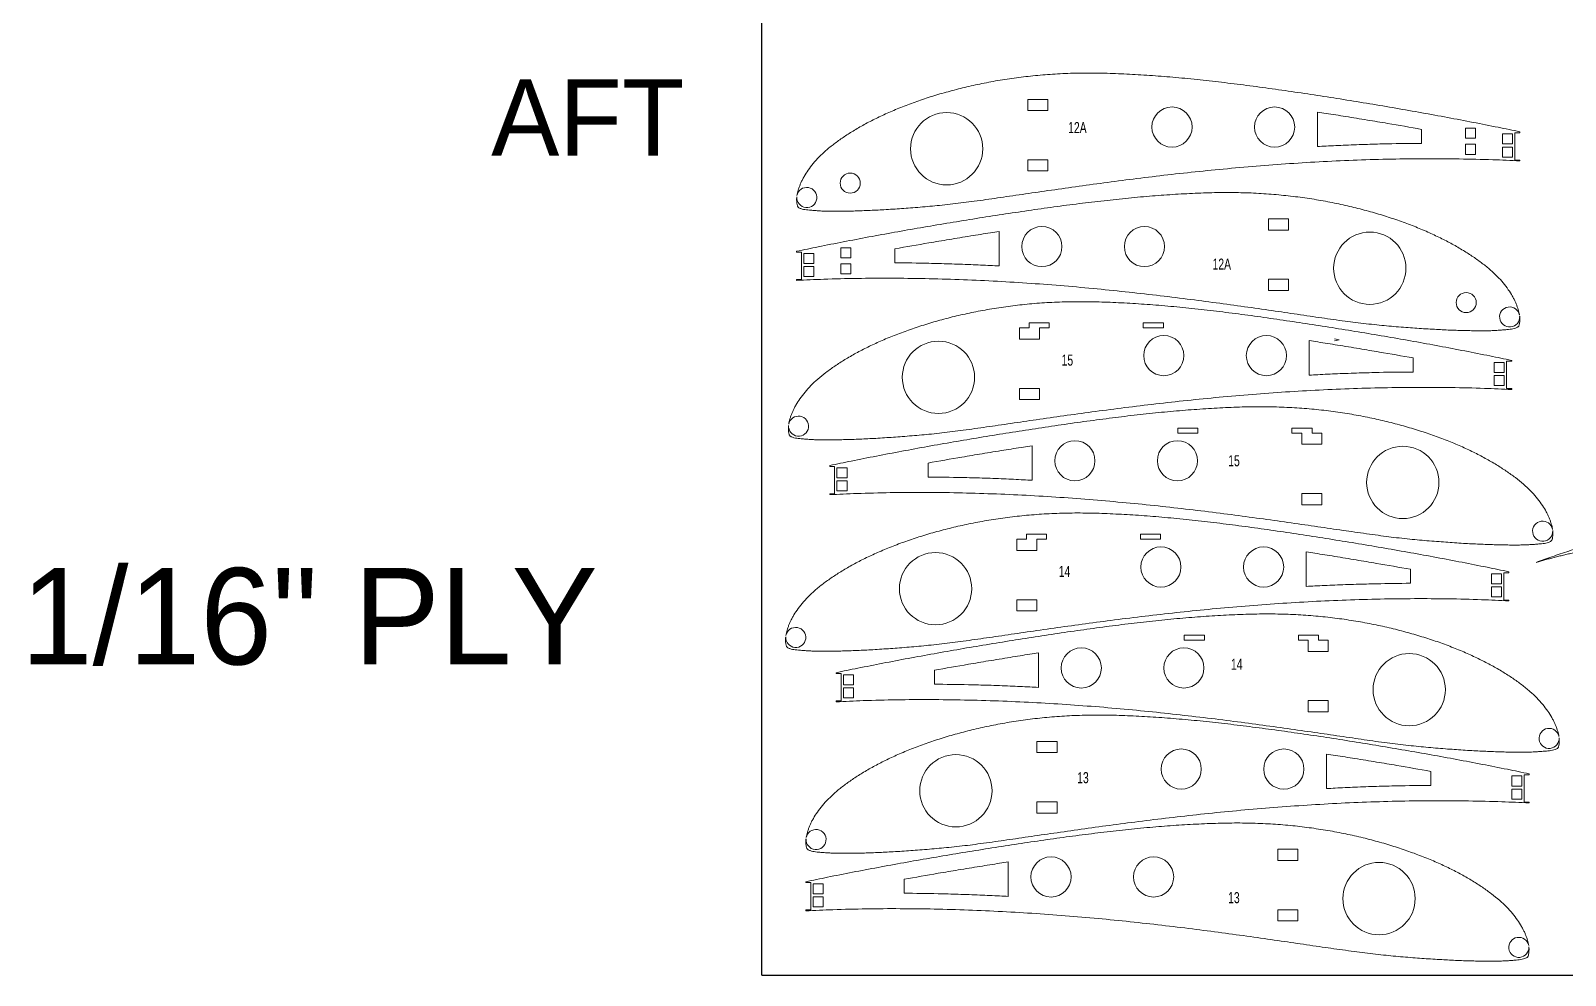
# Model space of a CAD drawing. Header units: inches. Extents: x -9.1 to 72, y -1.4 to 36.
# Drawn here: x -9.1 to 10, y 0 to 11.76 of the extents above; entities that cross this region are included whole.
import ezdxf

# ---------------------------------------------------------------- set-up
doc = ezdxf.new("R2010")
doc.units = ezdxf.units.IN
doc.header["$MEASUREMENT"] = 0
doc.styles.add('SLDTEXTSTYLE0', font='TXT', dxfattribs={"width": 0.7})

msp = doc.modelspace()

# ---------------------------------------------------------------- linework, layer by layer
at = {"color": 7}
msp.add_line((0, 0), (0, 36), dxfattribs=at)
at = {"color": 1, "linetype": 'Continuous', "lineweight": 15}
for p, q in [((3.31, 10.907), (3.56, 10.907)), ((3.31, 10.767), (3.31, 10.907)), ((3.56, 10.907), (3.56, 10.767)), ((3.56, 10.767), (3.31, 10.767)), ((6.915, 10.749), (6.915, 10.319)), ((8.21, 10.359), (8.21, 10.533)), ((8.884, 10.547), (8.759, 10.547)), ((8.759, 10.547), (8.759, 10.422)), ((8.884, 10.422), (8.884, 10.547)), ((8.759, 10.422), (8.884, 10.422)), ((8.759, 10.347), (8.759, 10.222)), ((8.884, 10.347), (8.759, 10.347)), ((8.884, 10.222), (8.884, 10.347)), ((9.219, 10.476), (9.344, 10.476)), ((9.219, 10.351), (9.219, 10.476)), ((9.344, 10.351), (9.219, 10.351)), ((9.344, 10.476), (9.344, 10.351)), ((9.435, 10.491), (9.372, 10.491)), ((9.372, 10.491), (9.372, 10.151)), ((9.435, 10.491), (9.435, 10.503)), ((3.31, 10.155), (3.56, 10.155)), ((3.31, 10.015), (3.31, 10.155)), ((3.56, 10.155), (3.56, 10.015)), ((8.759, 10.222), (8.884, 10.222)), ((9.219, 10.313), (9.344, 10.313)), ((9.219, 10.188), (9.219, 10.313)), ((9.344, 10.188), (9.219, 10.188)), ((9.344, 10.313), (9.344, 10.188)), ((9.372, 10.151), (9.435, 10.151)), ((9.435, 10.14), (9.435, 10.151)), ((3.56, 10.015), (3.31, 10.015)), ((6.557, 9.419), (6.307, 9.419)), ((6.307, 9.419), (6.307, 9.279)), ((6.557, 9.279), (6.557, 9.419)), ((2.952, 8.832), (2.952, 9.261)), ((6.307, 9.279), (6.557, 9.279)), ((0.432, 9.003), (0.432, 9.015)), ((0.432, 9.003), (0.494, 9.003)), ((0.494, 9.003), (0.494, 8.663)), ((0.648, 8.988), (0.523, 8.988)), ((0.523, 8.988), (0.523, 8.863)), ((0.648, 8.863), (0.648, 8.988)), ((0.983, 9.059), (1.108, 9.059)), ((0.983, 8.934), (0.983, 9.059)), ((1.108, 9.059), (1.108, 8.934)), ((1.657, 9.046), (1.657, 8.871)), ((0.523, 8.863), (0.648, 8.863)), ((0.648, 8.826), (0.523, 8.826)), ((0.523, 8.826), (0.523, 8.701)), ((0.648, 8.701), (0.648, 8.826)), ((1.108, 8.934), (0.983, 8.934)), ((0.983, 8.859), (1.108, 8.859)), ((0.983, 8.734), (0.983, 8.859)), ((1.108, 8.859), (1.108, 8.734)), ((0.432, 8.652), (0.432, 8.663)), ((0.494, 8.663), (0.432, 8.663)), ((0.523, 8.701), (0.648, 8.701)), ((1.108, 8.734), (0.983, 8.734)), ((6.557, 8.667), (6.307, 8.667)), ((6.307, 8.667), (6.307, 8.527)), ((6.557, 8.527), (6.557, 8.667)), ((6.307, 8.527), (6.557, 8.527)), ((3.207, 7.92), (3.207, 8.06)), ((3.207, 8.06), (3.328, 8.06)), ((3.578, 8.123), (3.328, 8.123)), ((3.328, 8.123), (3.328, 8.06)), ((3.457, 8.06), (3.457, 7.92)), ((3.457, 8.06), (3.578, 8.06)), ((3.578, 8.06), (3.578, 8.123)), ((4.748, 8.123), (4.748, 8.06)), ((4.998, 8.123), (4.748, 8.123)), ((4.748, 8.06), (4.998, 8.06)), ((4.998, 8.06), (4.998, 8.123)), ((3.457, 7.92), (3.207, 7.92)), ((6.813, 7.903), (6.813, 7.473)), ((7.126, 7.925), (7.126, 7.925)), ((7.187, 7.913), (7.126, 7.925)), ((7.126, 7.901), (7.187, 7.913)), ((8.108, 7.512), (8.108, 7.687)), ((9.333, 7.645), (9.27, 7.645)), ((9.27, 7.645), (9.27, 7.305)), ((9.333, 7.645), (9.333, 7.656)), ((9.116, 7.629), (9.241, 7.629)), ((9.116, 7.504), (9.116, 7.629)), ((9.241, 7.504), (9.116, 7.504)), ((9.116, 7.467), (9.241, 7.467)), ((9.116, 7.342), (9.116, 7.467)), ((9.241, 7.629), (9.241, 7.504)), ((9.241, 7.467), (9.241, 7.342)), ((3.207, 7.308), (3.457, 7.308)), ((3.207, 7.168), (3.207, 7.308)), ((3.457, 7.308), (3.457, 7.168)), ((9.241, 7.342), (9.116, 7.342)), ((9.27, 7.305), (9.333, 7.305)), ((9.333, 7.293), (9.333, 7.305)), ((3.457, 7.168), (3.207, 7.168)), ((5.428, 6.814), (5.178, 6.814)), ((5.178, 6.814), (5.178, 6.752)), ((5.178, 6.752), (5.428, 6.752)), ((5.428, 6.752), (5.428, 6.814)), ((6.848, 6.814), (6.598, 6.814)), ((6.598, 6.814), (6.598, 6.752)), ((6.598, 6.752), (6.719, 6.752)), ((6.719, 6.752), (6.719, 6.612)), ((6.848, 6.752), (6.848, 6.814)), ((6.969, 6.752), (6.848, 6.752)), ((6.969, 6.612), (6.969, 6.752)), ((3.363, 6.594), (3.363, 6.164)), ((6.719, 6.612), (6.969, 6.612)), ((0.844, 6.336), (0.844, 6.348)), ((0.844, 6.336), (0.906, 6.336)), ((0.906, 6.336), (0.906, 5.996)), ((1.06, 6.32), (0.935, 6.32)), ((0.935, 6.32), (0.935, 6.195)), ((1.06, 6.195), (1.06, 6.32)), ((2.068, 6.204), (2.068, 6.378)), ((0.935, 6.195), (1.06, 6.195)), ((1.06, 6.158), (0.935, 6.158)), ((0.935, 6.158), (0.935, 6.033)), ((1.06, 6.033), (1.06, 6.158)), ((0.844, 5.985), (0.844, 5.996)), ((0.906, 5.996), (0.844, 5.996)), ((0.935, 6.033), (1.06, 6.033)), ((6.719, 6), (6.719, 5.86)), ((6.969, 6), (6.719, 6)), ((6.969, 5.86), (6.969, 6)), ((6.719, 5.86), (6.969, 5.86)), ((3.172, 5.289), (3.172, 5.429)), ((3.172, 5.429), (3.293, 5.429)), ((3.543, 5.492), (3.293, 5.492)), ((3.293, 5.492), (3.293, 5.429)), ((3.422, 5.429), (3.422, 5.289)), ((3.422, 5.429), (3.543, 5.429)), ((3.543, 5.429), (3.543, 5.492)), ((4.713, 5.492), (4.713, 5.429)), ((4.963, 5.492), (4.713, 5.492)), ((4.713, 5.429), (4.963, 5.429)), ((4.963, 5.429), (4.963, 5.492)), ((3.422, 5.289), (3.172, 5.289)), ((6.777, 5.271), (6.777, 4.842)), ((9.639, 5.142), (9.774, 5.18)), ((8.072, 4.881), (8.072, 5.056)), ((9.081, 4.998), (9.206, 4.998)), ((9.081, 4.873), (9.081, 4.998)), ((9.206, 4.998), (9.206, 4.873)), ((9.297, 5.013), (9.235, 5.013)), ((9.235, 5.013), (9.235, 4.673)), ((9.297, 5.013), (9.297, 5.025)), ((9.206, 4.873), (9.081, 4.873)), ((9.081, 4.836), (9.206, 4.836)), ((9.081, 4.711), (9.081, 4.836)), ((9.206, 4.836), (9.206, 4.711)), ((3.172, 4.677), (3.422, 4.677)), ((3.172, 4.537), (3.172, 4.677)), ((3.422, 4.677), (3.422, 4.537)), ((9.206, 4.711), (9.081, 4.711)), ((9.235, 4.673), (9.297, 4.673)), ((9.297, 4.662), (9.297, 4.673)), ((3.422, 4.537), (3.172, 4.537)), ((5.508, 4.235), (5.258, 4.235)), ((5.258, 4.235), (5.258, 4.172)), ((5.508, 4.172), (5.508, 4.235)), ((6.928, 4.235), (6.678, 4.235)), ((6.678, 4.235), (6.678, 4.172)), ((6.928, 4.172), (6.928, 4.235)), ((3.443, 4.014), (3.443, 3.585)), ((5.258, 4.172), (5.508, 4.172)), ((6.678, 4.172), (6.798, 4.172)), ((6.798, 4.172), (6.798, 4.032)), ((6.798, 4.032), (7.048, 4.032)), ((7.048, 4.172), (6.928, 4.172)), ((7.048, 4.032), (7.048, 4.172)), ((0.923, 3.757), (0.923, 3.768)), ((0.923, 3.757), (0.986, 3.757)), ((0.986, 3.757), (0.986, 3.417)), ((1.139, 3.741), (1.014, 3.741)), ((1.014, 3.741), (1.014, 3.616)), ((1.139, 3.616), (1.139, 3.741)), ((2.148, 3.624), (2.148, 3.799)), ((1.014, 3.616), (1.139, 3.616)), ((1.139, 3.579), (1.014, 3.579)), ((1.014, 3.579), (1.014, 3.454)), ((1.014, 3.454), (1.139, 3.454)), ((1.139, 3.454), (1.139, 3.579)), ((0.923, 3.405), (0.923, 3.417)), ((0.986, 3.417), (0.923, 3.417)), ((6.798, 3.42), (6.798, 3.28)), ((7.048, 3.42), (6.798, 3.42)), ((6.798, 3.28), (7.048, 3.28)), ((7.048, 3.28), (7.048, 3.42)), ((3.424, 2.913), (3.674, 2.913)), ((3.424, 2.773), (3.424, 2.913)), ((3.674, 2.913), (3.674, 2.773)), ((3.674, 2.773), (3.424, 2.773)), ((7.03, 2.755), (7.03, 2.325)), ((8.325, 2.365), (8.325, 2.539)), ((9.55, 2.497), (9.487, 2.497)), ((9.487, 2.497), (9.487, 2.157)), ((9.55, 2.497), (9.55, 2.509)), ((9.333, 2.482), (9.458, 2.482)), ((9.333, 2.357), (9.333, 2.482)), ((9.458, 2.357), (9.333, 2.357)), ((9.333, 2.319), (9.458, 2.319)), ((9.333, 2.194), (9.333, 2.319)), ((9.458, 2.482), (9.458, 2.357)), ((9.458, 2.319), (9.458, 2.194)), ((3.424, 2.161), (3.674, 2.161)), ((3.424, 2.021), (3.424, 2.161)), ((3.674, 2.161), (3.674, 2.021)), ((9.458, 2.194), (9.333, 2.194)), ((9.487, 2.157), (9.55, 2.157)), ((9.55, 2.146), (9.55, 2.157)), ((3.674, 2.021), (3.424, 2.021)), ((6.422, 1.57), (6.422, 1.43)), ((6.672, 1.57), (6.422, 1.57)), ((6.672, 1.43), (6.672, 1.57)), ((3.067, 0.982), (3.067, 1.412)), ((6.422, 1.43), (6.672, 1.43)), ((0.547, 1.154), (0.547, 1.165)), ((0.547, 1.154), (0.609, 1.154)), ((0.609, 1.154), (0.609, 0.814)), ((1.771, 1.196), (1.771, 1.022)), ((0.763, 1.138), (0.638, 1.138)), ((0.638, 1.138), (0.638, 1.013)), ((0.638, 1.013), (0.763, 1.013)), ((0.763, 0.976), (0.638, 0.976)), ((0.638, 0.976), (0.638, 0.851)), ((0.763, 1.013), (0.763, 1.138)), ((0.763, 0.851), (0.763, 0.976)), ((0.547, 0.803), (0.547, 0.814)), ((0.609, 0.814), (0.547, 0.814)), ((0.638, 0.851), (0.763, 0.851)), ((6.422, 0.817), (6.422, 0.677)), ((6.672, 0.817), (6.422, 0.817)), ((6.672, 0.677), (6.672, 0.817)), ((6.422, 0.677), (6.672, 0.677))]:
    msp.add_line(p, q, dxfattribs=at)
msp.add_line((0, 0), (48, 0))
for centre, radius in [((2.3, 10.292), 0.45), ((5.105, 10.562), 0.25), ((6.382, 10.562), 0.25), ((1.1, 9.864), 0.125), ((3.485, 9.074), 0.25), ((4.762, 9.074), 0.25), ((7.567, 8.804), 0.45), ((8.767, 8.376), 0.125), ((2.198, 7.446), 0.45), ((5.003, 7.716), 0.25), ((6.28, 7.716), 0.25), ((3.896, 6.407), 0.25), ((5.173, 6.407), 0.25), ((7.978, 6.137), 0.45), ((2.162, 4.814), 0.45), ((4.967, 5.084), 0.25), ((6.245, 5.084), 0.25), ((3.976, 3.827), 0.25), ((5.253, 3.827), 0.25), ((8.058, 3.557), 0.45), ((2.415, 2.298), 0.45), ((5.22, 2.568), 0.25), ((6.497, 2.568), 0.25), ((3.599, 1.225), 0.25), ((4.876, 1.225), 0.25), ((7.682, 0.955), 0.45)]:
    msp.add_circle(centre, radius, dxfattribs=at)
for centre, start, end in [((0.559, 9.685), 176.0219, 169.264), ((9.308, 8.197), 10.736, 3.9781), ((0.457, 6.838), 176.0219, 169.264), ((9.719, 5.53), 10.736, 3.9781), ((0.422, 4.207), 176.0219, 169.264), ((9.799, 2.95), 10.736, 3.9781), ((0.674, 1.691), 176.0219, 169.264), ((9.422, 0.348), 10.736, 3.9781)]:
    msp.add_arc(centre, 0.125, start, end, dxfattribs=at)
for points, knots in [([(0.436, 9.708), (0.437, 9.714), (0.44, 9.731), (0.447, 9.76), (0.458, 9.795), (0.471, 9.831), (0.486, 9.869), (0.505, 9.907), (0.533, 9.96), (0.577, 10.029), (0.639, 10.11), (0.713, 10.192), (0.8, 10.274), (0.901, 10.355), (1.014, 10.435), (1.138, 10.516), (1.275, 10.595), (1.423, 10.671), (1.582, 10.745), (1.751, 10.816), (1.931, 10.883), (2.12, 10.946), (2.319, 11.004), (2.526, 11.057), (2.742, 11.105), (2.966, 11.147), (3.198, 11.181), (3.437, 11.207), (3.683, 11.226), (3.938, 11.235), (4.202, 11.235), (4.474, 11.226), (4.756, 11.21), (5.046, 11.189), (5.343, 11.162), (5.647, 11.129), (5.958, 11.091), (6.273, 11.049), (6.593, 11.004), (6.916, 10.956), (7.24, 10.905), (7.566, 10.852), (7.891, 10.797), (8.214, 10.74), (8.535, 10.682), (8.851, 10.621), (9.151, 10.562), (9.345, 10.522), (9.435, 10.503)], [0, 0, 0, 0, 0.0007404, 0.0021039, 0.0035004, 0.0051408, 0.006774, 0.0084046, 0.0102652, 0.0140057, 0.018195, 0.0226148, 0.0272914, 0.0325614, 0.0381443, 0.0440172, 0.050437, 0.0571258, 0.06408, 0.0715389, 0.0792372, 0.087177, 0.0955782, 0.1041916, 0.1130159, 0.1222199, 0.1316116, 0.1411979, 0.1511899, 0.1614192, 0.1718938, 0.1829524, 0.1942972, 0.2059045, 0.2179777, 0.2302677, 0.2427684, 0.2556156, 0.2685954, 0.2817006, 0.2949429, 0.3082, 0.3214639, 0.3346425, 0.3477378, 0.3607454, 0.3734941, 0.3845742, 0.3845742, 0.3845742, 0.3845742]), ([(6.915, 10.749), (6.951, 10.744), (7.068, 10.725), (7.275, 10.692), (7.531, 10.651), (7.845, 10.598), (8.07, 10.559), (8.21, 10.533)], [0.3587823, 0.3587823, 0.3587823, 0.3587823, 0.4116677, 0.5330803, 0.6662762, 0.790628, 1, 1, 1, 1]), ([(8.21, 10.359), (8.069, 10.358), (7.845, 10.355), (7.531, 10.347), (7.275, 10.337), (7.068, 10.328), (6.951, 10.321), (6.915, 10.319)], [0.3599327, 0.3599327, 0.3599327, 0.3599327, 0.5685307, 0.6926022, 0.8256498, 0.9470675, 1, 1, 1, 1]), ([(9.435, 10.14), (9.322, 10.146), (9.071, 10.157), (8.679, 10.166), (8.259, 10.169), (7.836, 10.164), (7.412, 10.152), (6.989, 10.133), (6.57, 10.107), (6.155, 10.076), (5.747, 10.04), (5.348, 10), (4.958, 9.956), (4.58, 9.91), (4.215, 9.862), (3.863, 9.813), (3.527, 9.765), (3.255, 9.726), (3.048, 9.696), (2.898, 9.674), (2.753, 9.653), (2.613, 9.634), (2.476, 9.616), (2.344, 9.601), (2.216, 9.587), (2.092, 9.575), (1.971, 9.564), (1.853, 9.555), (1.74, 9.547), (1.63, 9.539), (1.524, 9.533), (1.421, 9.527), (1.323, 9.523), (1.23, 9.519), (1.141, 9.516), (1.056, 9.514), (0.975, 9.513), (0.9, 9.513), (0.83, 9.513), (0.764, 9.515), (0.704, 9.519), (0.648, 9.523), (0.598, 9.527), (0.555, 9.531), (0.519, 9.536), (0.49, 9.544), (0.469, 9.552), (0.457, 9.559), (0.448, 9.567), (0.443, 9.578), (0.439, 9.593), (0.435, 9.614), (0.432, 9.648), (0.433, 9.676), (0.435, 9.694)], [0.6265169, 0.6265169, 0.6265169, 0.6265169, 0.640116, 0.6568355, 0.6737172, 0.6907639, 0.7078087, 0.7248475, 0.7417155, 0.7584236, 0.774967, 0.7910316, 0.8067905, 0.8222382, 0.8369352, 0.8512011, 0.8650301, 0.8778859, 0.8843128, 0.8902083, 0.8960947, 0.9019772, 0.9073176, 0.9126524, 0.9179873, 0.9228543, 0.9277246, 0.9326016, 0.9370345, 0.9414657, 0.9458987, 0.9498417, 0.9537822, 0.9577224, 0.9611349, 0.9645471, 0.9679602, 0.9708031, 0.9736291, 0.9764474, 0.978675, 0.980921, 0.9831701, 0.984726, 0.9861587, 0.9875574, 0.988267, 0.9888738, 0.9892799, 0.9896815, 0.9903179, 0.9911323, 0.992264, 0.9944335, 0.9944335, 0.9944335, 0.9944335]), ([(9.43, 8.22), (9.429, 8.227), (9.426, 8.244), (9.42, 8.272), (9.409, 8.307), (9.396, 8.344), (9.38, 8.381), (9.362, 8.42), (9.334, 8.472), (9.29, 8.541), (9.228, 8.623), (9.154, 8.704), (9.066, 8.786), (8.966, 8.867), (8.853, 8.948), (8.728, 9.028), (8.592, 9.107), (8.444, 9.183), (8.285, 9.257), (8.116, 9.328), (7.936, 9.395), (7.747, 9.458), (7.548, 9.516), (7.34, 9.57), (7.124, 9.617), (6.901, 9.659), (6.669, 9.693), (6.43, 9.719), (6.183, 9.738), (5.929, 9.747), (5.665, 9.747), (5.392, 9.738), (5.111, 9.723), (4.821, 9.702), (4.523, 9.674), (4.219, 9.641), (3.909, 9.604), (3.594, 9.562), (3.274, 9.516), (2.951, 9.468), (2.627, 9.417), (2.301, 9.364), (1.976, 9.309), (1.653, 9.252), (1.332, 9.194), (1.015, 9.133), (0.716, 9.074), (0.522, 9.034), (0.432, 9.015)], [0, 0, 0, 0, 0.0007404, 0.0021039, 0.0035004, 0.0051408, 0.006774, 0.0084046, 0.0102652, 0.0140057, 0.018195, 0.0226148, 0.0272914, 0.0325614, 0.0381443, 0.0440172, 0.050437, 0.0571258, 0.06408, 0.0715389, 0.0792372, 0.087177, 0.0955782, 0.1041916, 0.1130159, 0.1222199, 0.1316116, 0.1411979, 0.1511899, 0.1614192, 0.1718938, 0.1829524, 0.1942972, 0.2059045, 0.2179777, 0.2302677, 0.2427684, 0.2556156, 0.2685954, 0.2817006, 0.2949429, 0.3082, 0.3214639, 0.3346425, 0.3477378, 0.3607454, 0.3734941, 0.3845742, 0.3845742, 0.3845742, 0.3845742]), ([(2.952, 9.261), (2.916, 9.256), (2.799, 9.238), (2.591, 9.205), (2.336, 9.163), (2.022, 9.11), (1.797, 9.071), (1.657, 9.046)], [0.3587823, 0.3587823, 0.3587823, 0.3587823, 0.4116677, 0.5330803, 0.6662762, 0.790628, 1, 1, 1, 1]), ([(1.657, 8.871), (1.797, 8.871), (2.022, 8.867), (2.336, 8.859), (2.591, 8.85), (2.799, 8.84), (2.916, 8.834), (2.952, 8.832)], [0.3599327, 0.3599327, 0.3599327, 0.3599327, 0.5685307, 0.6926022, 0.8256498, 0.9470675, 1, 1, 1, 1]), ([(0.432, 8.652), (0.545, 8.658), (0.796, 8.669), (1.188, 8.679), (1.608, 8.681), (2.031, 8.676), (2.455, 8.664), (2.877, 8.645), (3.297, 8.62), (3.712, 8.589), (4.119, 8.553), (4.519, 8.512), (4.908, 8.468), (5.287, 8.422), (5.652, 8.374), (6.004, 8.326), (6.34, 8.278), (6.612, 8.238), (6.819, 8.208), (6.968, 8.186), (7.114, 8.165), (7.254, 8.146), (7.391, 8.129), (7.522, 8.113), (7.651, 8.099), (7.775, 8.087), (7.896, 8.076), (8.013, 8.067), (8.127, 8.059), (8.237, 8.051), (8.343, 8.045), (8.445, 8.039), (8.543, 8.035), (8.637, 8.031), (8.726, 8.028), (8.811, 8.027), (8.891, 8.025), (8.967, 8.025), (9.037, 8.025), (9.102, 8.027), (9.163, 8.031), (9.219, 8.035), (9.269, 8.039), (9.312, 8.043), (9.348, 8.048), (9.376, 8.056), (9.397, 8.064), (9.41, 8.072), (9.419, 8.079), (9.424, 8.09), (9.428, 8.105), (9.432, 8.126), (9.435, 8.16), (9.434, 8.188), (9.432, 8.206)], [0.6265169, 0.6265169, 0.6265169, 0.6265169, 0.640116, 0.6568355, 0.6737172, 0.6907639, 0.7078087, 0.7248475, 0.7417155, 0.7584236, 0.774967, 0.7910316, 0.8067905, 0.8222382, 0.8369352, 0.8512011, 0.8650301, 0.8778859, 0.8843128, 0.8902083, 0.8960947, 0.9019772, 0.9073176, 0.9126524, 0.9179873, 0.9228543, 0.9277246, 0.9326016, 0.9370345, 0.9414657, 0.9458987, 0.9498417, 0.9537822, 0.9577224, 0.9611349, 0.9645471, 0.9679602, 0.9708031, 0.9736291, 0.9764474, 0.978675, 0.980921, 0.9831701, 0.984726, 0.9861587, 0.9875574, 0.988267, 0.9888738, 0.9892799, 0.9896815, 0.9903179, 0.9911323, 0.992264, 0.9944335, 0.9944335, 0.9944335, 0.9944335]), ([(0.334, 6.862), (0.335, 6.868), (0.338, 6.885), (0.345, 6.913), (0.355, 6.948), (0.368, 6.985), (0.384, 7.022), (0.402, 7.061), (0.431, 7.114), (0.475, 7.182), (0.537, 7.264), (0.611, 7.346), (0.698, 7.427), (0.798, 7.508), (0.911, 7.589), (1.036, 7.669), (1.173, 7.748), (1.321, 7.825), (1.479, 7.898), (1.649, 7.969), (1.828, 8.036), (2.018, 8.099), (2.216, 8.158), (2.424, 8.211), (2.64, 8.259), (2.864, 8.3), (3.095, 8.334), (3.334, 8.361), (3.581, 8.379), (3.836, 8.388), (4.099, 8.388), (4.372, 8.379), (4.654, 8.364), (4.944, 8.343), (5.241, 8.315), (5.545, 8.283), (5.855, 8.245), (6.171, 8.203), (6.49, 8.157), (6.813, 8.109), (7.138, 8.058), (7.464, 8.005), (7.789, 7.95), (8.112, 7.894), (8.432, 7.835), (8.749, 7.775), (9.049, 7.715), (9.243, 7.675), (9.333, 7.656)], [0, 0, 0, 0, 0.0007404, 0.0021039, 0.0035004, 0.0051408, 0.006774, 0.0084046, 0.0102652, 0.0140057, 0.018195, 0.0226148, 0.0272914, 0.0325614, 0.0381443, 0.0440172, 0.050437, 0.0571258, 0.06408, 0.0715389, 0.0792372, 0.087177, 0.0955782, 0.1041916, 0.1130159, 0.1222199, 0.1316116, 0.1411979, 0.1511899, 0.1614192, 0.1718938, 0.1829524, 0.1942972, 0.2059045, 0.2179777, 0.2302677, 0.2427684, 0.2556156, 0.2685954, 0.2817006, 0.2949429, 0.3082, 0.3214639, 0.3346425, 0.3477378, 0.3607454, 0.3734941, 0.3845742, 0.3845742, 0.3845742, 0.3845742]), ([(8.108, 7.687), (7.967, 7.712), (7.743, 7.751), (7.429, 7.804), (7.173, 7.846), (6.966, 7.879), (6.848, 7.897), (6.813, 7.903)], [0.3587823, 0.3587823, 0.3587823, 0.3587823, 0.5681543, 0.6925061, 0.825702, 0.9471146, 1, 1, 1, 1]), ([(6.813, 7.473), (6.848, 7.475), (6.966, 7.481), (7.173, 7.491), (7.428, 7.5), (7.743, 7.509), (7.967, 7.512), (8.108, 7.512)], [0.3599327, 0.3599327, 0.3599327, 0.3599327, 0.4128652, 0.5342829, 0.6673304, 0.791402, 1, 1, 1, 1]), ([(9.333, 7.293), (9.22, 7.299), (8.968, 7.31), (8.577, 7.32), (8.157, 7.322), (7.734, 7.317), (7.309, 7.305), (6.887, 7.286), (6.468, 7.261), (6.053, 7.23), (5.645, 7.194), (5.246, 7.153), (4.856, 7.11), (4.478, 7.063), (4.112, 7.016), (3.761, 6.967), (3.424, 6.919), (3.152, 6.879), (2.946, 6.849), (2.796, 6.827), (2.651, 6.807), (2.51, 6.787), (2.374, 6.77), (2.242, 6.754), (2.114, 6.74), (1.989, 6.728), (1.869, 6.718), (1.751, 6.708), (1.637, 6.7), (1.527, 6.693), (1.421, 6.686), (1.319, 6.681), (1.221, 6.676), (1.128, 6.672), (1.038, 6.67), (0.953, 6.668), (0.873, 6.667), (0.798, 6.666), (0.727, 6.667), (0.662, 6.669), (0.602, 6.672), (0.546, 6.676), (0.496, 6.68), (0.453, 6.684), (0.417, 6.689), (0.388, 6.697), (0.367, 6.706), (0.355, 6.713), (0.346, 6.721), (0.34, 6.732), (0.336, 6.746), (0.333, 6.768), (0.33, 6.802), (0.33, 6.829), (0.332, 6.847)], [0.6265169, 0.6265169, 0.6265169, 0.6265169, 0.640116, 0.6568355, 0.6737172, 0.6907639, 0.7078087, 0.7248475, 0.7417155, 0.7584236, 0.774967, 0.7910316, 0.8067905, 0.8222382, 0.8369352, 0.8512011, 0.8650301, 0.8778859, 0.8843128, 0.8902083, 0.8960947, 0.9019772, 0.9073176, 0.9126524, 0.9179873, 0.9228543, 0.9277246, 0.9326016, 0.9370345, 0.9414657, 0.9458987, 0.9498417, 0.9537822, 0.9577224, 0.9611349, 0.9645471, 0.9679602, 0.9708031, 0.9736291, 0.9764474, 0.978675, 0.980921, 0.9831701, 0.984726, 0.9861587, 0.9875574, 0.988267, 0.9888738, 0.9892799, 0.9896815, 0.9903179, 0.9911323, 0.992264, 0.9944335, 0.9944335, 0.9944335, 0.9944335]), ([(9.842, 5.553), (9.841, 5.559), (9.838, 5.576), (9.831, 5.605), (9.821, 5.639), (9.808, 5.676), (9.792, 5.714), (9.774, 5.752), (9.745, 5.805), (9.701, 5.873), (9.639, 5.955), (9.565, 6.037), (9.478, 6.118), (9.378, 6.199), (9.265, 6.28), (9.14, 6.361), (9.003, 6.439), (8.856, 6.516), (8.697, 6.59), (8.527, 6.661), (8.348, 6.728), (8.158, 6.79), (7.96, 6.849), (7.752, 6.902), (7.536, 6.95), (7.312, 6.992), (7.081, 7.026), (6.842, 7.052), (6.595, 7.07), (6.34, 7.08), (6.077, 7.08), (5.804, 7.071), (5.522, 7.055), (5.232, 7.034), (4.935, 7.007), (4.631, 6.974), (4.321, 6.936), (4.006, 6.894), (3.686, 6.849), (3.363, 6.8), (3.038, 6.75), (2.712, 6.697), (2.388, 6.642), (2.064, 6.585), (1.744, 6.526), (1.427, 6.466), (1.127, 6.406), (0.933, 6.367), (0.844, 6.348)], [0, 0, 0, 0, 0.0007404, 0.0021039, 0.0035004, 0.0051408, 0.006774, 0.0084046, 0.0102652, 0.0140057, 0.018195, 0.0226148, 0.0272914, 0.0325614, 0.0381443, 0.0440172, 0.050437, 0.0571258, 0.06408, 0.0715389, 0.0792372, 0.087177, 0.0955782, 0.1041916, 0.1130159, 0.1222199, 0.1316116, 0.1411979, 0.1511899, 0.1614192, 0.1718938, 0.1829524, 0.1942972, 0.2059045, 0.2179777, 0.2302677, 0.2427684, 0.2556156, 0.2685954, 0.2817006, 0.2949429, 0.3082, 0.3214639, 0.3346425, 0.3477378, 0.3607454, 0.3734941, 0.3845742, 0.3845742, 0.3845742, 0.3845742]), ([(2.068, 6.378), (2.209, 6.403), (2.433, 6.443), (2.748, 6.496), (3.003, 6.537), (3.21, 6.57), (3.328, 6.588), (3.363, 6.594)], [0.3587823, 0.3587823, 0.3587823, 0.3587823, 0.5681543, 0.6925061, 0.825702, 0.9471146, 1, 1, 1, 1]), ([(21.637, 5.157), (21.637, 5.16), (21.636, 5.168), (21.633, 5.179), (21.631, 5.19), (21.628, 5.202), (21.625, 5.214), (21.621, 5.227), (21.617, 5.24), (21.609, 5.264), (21.596, 5.299), (21.569, 5.358), (21.528, 5.43), (21.472, 5.512), (21.408, 5.589), (21.341, 5.66), (21.267, 5.727), (21.191, 5.789), (21.11, 5.849), (21.028, 5.905), (20.944, 5.958), (20.832, 6.025), (20.686, 6.103), (20.45, 6.214), (20.141, 6.336), (19.826, 6.434), (19.566, 6.501), (19.309, 6.559), (19.049, 6.606), (18.787, 6.64), (18.589, 6.66), (18.391, 6.674), (18.194, 6.682), (17.996, 6.684), (17.801, 6.681), (17.601, 6.674), (17.337, 6.66), (17.005, 6.637), (16.479, 6.586), (15.823, 6.504), (15.17, 6.407), (14.648, 6.324), (14.12, 6.236), (13.47, 6.119), (12.685, 5.964), (11.916, 5.795), (11.27, 5.636), (10.768, 5.501), (10.474, 5.416), (10.273, 5.355), (10.158, 5.319), (10.047, 5.283), (9.939, 5.248), (9.835, 5.212), (9.736, 5.178), (9.671, 5.154), (9.639, 5.142)], [0, 0, 0, 0, 0.000868, 0.001766, 0.002694, 0.003654, 0.004645, 0.005669, 0.006725, 0.007814, 0.011686, 0.015626, 0.023148, 0.03125, 0.038946, 0.046875, 0.054416, 0.062502, 0.070119, 0.078128, 0.085857, 0.093754, 0.108991, 0.125004, 0.155342, 0.187494, 0.20302, 0.218745, 0.249992, 0.265429, 0.281243, 0.296878, 0.312494, 0.327769, 0.343745, 0.358689, 0.374996, 0.406247, 0.437497, 0.499996, 0.562496, 0.593777, 0.624998, 0.688914, 0.749999, 0.814386, 0.874998, 0.907294, 0.937499, 0.947329, 0.956857, 0.966085, 0.975012, 0.98364, 0.991969, 1, 1, 1, 1]), ([(3.363, 6.164), (3.328, 6.166), (3.21, 6.172), (3.003, 6.182), (2.748, 6.192), (2.433, 6.2), (2.209, 6.203), (2.068, 6.204)], [0.3599327, 0.3599327, 0.3599327, 0.3599327, 0.4128652, 0.5342829, 0.6673304, 0.791402, 1, 1, 1, 1]), ([(0.844, 5.985), (0.956, 5.99), (1.208, 6.001), (1.599, 6.011), (2.02, 6.014), (2.443, 6.009), (2.867, 5.996), (3.289, 5.978), (3.708, 5.952), (4.123, 5.921), (4.531, 5.885), (4.93, 5.845), (5.32, 5.801), (5.698, 5.755), (6.064, 5.707), (6.415, 5.658), (6.752, 5.61), (7.024, 5.571), (7.231, 5.54), (7.38, 5.519), (7.525, 5.498), (7.666, 5.479), (7.802, 5.461), (7.934, 5.445), (8.062, 5.431), (8.187, 5.419), (8.308, 5.409), (8.425, 5.4), (8.539, 5.391), (8.649, 5.384), (8.755, 5.377), (8.857, 5.372), (8.955, 5.367), (9.049, 5.364), (9.138, 5.361), (9.223, 5.359), (9.303, 5.358), (9.378, 5.357), (9.449, 5.358), (9.514, 5.36), (9.575, 5.363), (9.63, 5.367), (9.68, 5.372), (9.724, 5.375), (9.76, 5.381), (9.788, 5.388), (9.809, 5.397), (9.821, 5.404), (9.83, 5.412), (9.836, 5.423), (9.84, 5.438), (9.843, 5.459), (9.847, 5.493), (9.846, 5.52), (9.844, 5.538)], [0.6265169, 0.6265169, 0.6265169, 0.6265169, 0.640116, 0.6568355, 0.6737172, 0.6907639, 0.7078087, 0.7248475, 0.7417155, 0.7584236, 0.774967, 0.7910316, 0.8067905, 0.8222382, 0.8369352, 0.8512011, 0.8650301, 0.8778859, 0.8843128, 0.8902083, 0.8960947, 0.9019772, 0.9073176, 0.9126524, 0.9179873, 0.9228543, 0.9277246, 0.9326016, 0.9370345, 0.9414657, 0.9458987, 0.9498417, 0.9537822, 0.9577224, 0.9611349, 0.9645471, 0.9679602, 0.9708031, 0.9736291, 0.9764474, 0.978675, 0.980921, 0.9831701, 0.984726, 0.9861587, 0.9875574, 0.988267, 0.9888738, 0.9892799, 0.9896815, 0.9903179, 0.9911323, 0.992264, 0.9944335, 0.9944335, 0.9944335, 0.9944335]), ([(0.299, 4.23), (0.3, 4.237), (0.303, 4.254), (0.309, 4.282), (0.32, 4.317), (0.333, 4.354), (0.349, 4.391), (0.367, 4.43), (0.395, 4.482), (0.439, 4.551), (0.501, 4.633), (0.575, 4.714), (0.663, 4.796), (0.763, 4.877), (0.876, 4.958), (1.001, 5.038), (1.137, 5.117), (1.285, 5.193), (1.444, 5.267), (1.613, 5.338), (1.793, 5.405), (1.982, 5.468), (2.181, 5.526), (2.389, 5.58), (2.605, 5.627), (2.828, 5.669), (3.06, 5.703), (3.299, 5.729), (3.546, 5.748), (3.8, 5.757), (4.064, 5.757), (4.337, 5.748), (4.618, 5.733), (4.908, 5.712), (5.206, 5.684), (5.51, 5.651), (5.82, 5.614), (6.135, 5.572), (6.455, 5.526), (6.778, 5.478), (7.103, 5.427), (7.428, 5.374), (7.753, 5.319), (8.076, 5.262), (8.397, 5.204), (8.714, 5.143), (9.014, 5.084), (9.207, 5.044), (9.297, 5.025)], [0, 0, 0, 0, 0.0007404, 0.0021039, 0.0035004, 0.0051408, 0.006774, 0.0084046, 0.0102652, 0.0140057, 0.018195, 0.0226148, 0.0272914, 0.0325614, 0.0381443, 0.0440172, 0.050437, 0.0571258, 0.06408, 0.0715389, 0.0792372, 0.087177, 0.0955782, 0.1041916, 0.1130159, 0.1222199, 0.1316116, 0.1411979, 0.1511899, 0.1614192, 0.1718938, 0.1829524, 0.1942972, 0.2059045, 0.2179777, 0.2302677, 0.2427684, 0.2556156, 0.2685954, 0.2817006, 0.2949429, 0.3082, 0.3214639, 0.3346425, 0.3477378, 0.3607454, 0.3734941, 0.3845742, 0.3845742, 0.3845742, 0.3845742]), ([(9.774, 5.18), (9.793, 5.185), (9.832, 5.195), (9.89, 5.21), (9.949, 5.225), (10.008, 5.239), (10.069, 5.253), (10.13, 5.267), (10.191, 5.281), (10.253, 5.294), (10.316, 5.308), (10.38, 5.321), (10.444, 5.333), (10.608, 5.365), (10.878, 5.412), (11.368, 5.483), (11.995, 5.55), (12.683, 5.594), (13.318, 5.615), (13.892, 5.618), (14.492, 5.607), (15.119, 5.581), (15.794, 5.537), (16.512, 5.473), (17.132, 5.404), (17.637, 5.34), (17.996, 5.292), (18.373, 5.239), (18.684, 5.194), (18.947, 5.156), (19.116, 5.131), (19.266, 5.11), (19.39, 5.092), (19.593, 5.065), (19.815, 5.039), (20.065, 5.016), (20.323, 4.995), (20.64, 4.975), (20.925, 4.964), (21.105, 4.962), (21.2, 4.961), (21.291, 4.963), (21.368, 4.967), (21.431, 4.972), (21.471, 4.975), (21.504, 4.978), (21.528, 4.981), (21.55, 4.984), (21.574, 4.989), (21.596, 4.997), (21.612, 5.005), (21.62, 5.011), (21.626, 5.017), (21.63, 5.025), (21.634, 5.036), (21.637, 5.052), (21.64, 5.071), (21.641, 5.095), (21.641, 5.119), (21.64, 5.134), (21.639, 5.142)], [0, 0, 0, 0, 0.00494, 0.009928, 0.014964, 0.020049, 0.025183, 0.030365, 0.035597, 0.040878, 0.046209, 0.05159, 0.05702, 0.062501, 0.093152, 0.125, 0.185852, 0.249994, 0.296299, 0.343908, 0.392851, 0.445619, 0.499994, 0.561036, 0.624993, 0.655266, 0.687493, 0.715293, 0.749994, 0.765619, 0.781244, 0.792731, 0.803148, 0.812495, 0.843744, 0.858601, 0.874994, 0.908222, 0.937493, 0.945952, 0.953118, 0.96093, 0.968743, 0.972299, 0.976555, 0.978838, 0.980462, 0.982543, 0.984369, 0.986526, 0.988275, 0.988809, 0.989255, 0.990229, 0.991113, 0.992183, 0.994088, 0.99609, 0.998045, 1, 1, 1, 1]), ([(8.072, 5.056), (7.932, 5.081), (7.707, 5.12), (7.393, 5.173), (7.138, 5.215), (6.93, 5.248), (6.813, 5.266), (6.777, 5.271)], [0.3587823, 0.3587823, 0.3587823, 0.3587823, 0.5681543, 0.6925061, 0.825702, 0.9471146, 1, 1, 1, 1]), ([(6.777, 4.842), (6.813, 4.844), (6.93, 4.85), (7.138, 4.86), (7.393, 4.869), (7.707, 4.877), (7.932, 4.881), (8.072, 4.881)], [0.3599327, 0.3599327, 0.3599327, 0.3599327, 0.4128652, 0.5342829, 0.6673304, 0.791402, 1, 1, 1, 1]), ([(9.297, 4.662), (9.184, 4.668), (8.933, 4.679), (8.541, 4.689), (8.121, 4.691), (7.698, 4.686), (7.274, 4.674), (6.852, 4.655), (6.432, 4.63), (6.017, 4.598), (5.61, 4.563), (5.21, 4.522), (4.821, 4.478), (4.442, 4.432), (4.077, 4.384), (3.725, 4.336), (3.389, 4.288), (3.117, 4.248), (2.91, 4.218), (2.761, 4.196), (2.615, 4.175), (2.475, 4.156), (2.339, 4.139), (2.207, 4.123), (2.078, 4.109), (1.954, 4.097), (1.833, 4.086), (1.716, 4.077), (1.602, 4.069), (1.492, 4.061), (1.386, 4.055), (1.284, 4.049), (1.186, 4.045), (1.092, 4.041), (1.003, 4.038), (0.918, 4.037), (0.838, 4.035), (0.762, 4.035), (0.692, 4.035), (0.627, 4.037), (0.566, 4.041), (0.51, 4.045), (0.46, 4.049), (0.417, 4.053), (0.381, 4.058), (0.353, 4.066), (0.332, 4.074), (0.319, 4.082), (0.31, 4.089), (0.305, 4.1), (0.301, 4.115), (0.297, 4.136), (0.294, 4.17), (0.295, 4.198), (0.297, 4.216)], [0.6265169, 0.6265169, 0.6265169, 0.6265169, 0.640116, 0.6568355, 0.6737172, 0.6907639, 0.7078087, 0.7248475, 0.7417155, 0.7584236, 0.774967, 0.7910316, 0.8067905, 0.8222382, 0.8369352, 0.8512011, 0.8650301, 0.8778859, 0.8843128, 0.8902083, 0.8960947, 0.9019772, 0.9073176, 0.9126524, 0.9179873, 0.9228543, 0.9277246, 0.9326016, 0.9370345, 0.9414657, 0.9458987, 0.9498417, 0.9537822, 0.9577224, 0.9611349, 0.9645471, 0.9679602, 0.9708031, 0.9736291, 0.9764474, 0.978675, 0.980921, 0.9831701, 0.984726, 0.9861587, 0.9875574, 0.988267, 0.9888738, 0.9892799, 0.9896815, 0.9903179, 0.9911323, 0.992264, 0.9944335, 0.9944335, 0.9944335, 0.9944335]), ([(9.922, 2.973), (9.921, 2.98), (9.918, 2.997), (9.911, 3.025), (9.9, 3.06), (9.887, 3.097), (9.872, 3.134), (9.853, 3.173), (9.825, 3.225), (9.781, 3.294), (9.719, 3.376), (9.645, 3.457), (9.558, 3.539), (9.457, 3.62), (9.344, 3.701), (9.22, 3.781), (9.083, 3.86), (8.935, 3.936), (8.776, 4.01), (8.607, 4.081), (8.427, 4.148), (8.238, 4.211), (8.039, 4.269), (7.832, 4.323), (7.616, 4.37), (7.392, 4.412), (7.16, 4.446), (6.921, 4.472), (6.675, 4.491), (6.42, 4.5), (6.156, 4.5), (5.884, 4.491), (5.602, 4.476), (5.312, 4.455), (5.015, 4.427), (4.71, 4.394), (4.4, 4.357), (4.085, 4.315), (3.765, 4.269), (3.442, 4.221), (3.118, 4.17), (2.792, 4.117), (2.467, 4.062), (2.144, 4.005), (1.823, 3.947), (1.507, 3.886), (1.207, 3.827), (1.013, 3.787), (0.923, 3.768)], [0, 0, 0, 0, 0.0007404, 0.0021039, 0.0035004, 0.0051408, 0.006774, 0.0084046, 0.0102652, 0.0140057, 0.018195, 0.0226148, 0.0272914, 0.0325614, 0.0381443, 0.0440172, 0.050437, 0.0571258, 0.06408, 0.0715389, 0.0792372, 0.087177, 0.0955782, 0.1041916, 0.1130159, 0.1222199, 0.1316116, 0.1411979, 0.1511899, 0.1614192, 0.1718938, 0.1829524, 0.1942972, 0.2059045, 0.2179777, 0.2302677, 0.2427684, 0.2556156, 0.2685954, 0.2817006, 0.2949429, 0.3082, 0.3214639, 0.3346425, 0.3477378, 0.3607454, 0.3734941, 0.3845742, 0.3845742, 0.3845742, 0.3845742]), ([(2.148, 3.799), (2.288, 3.824), (2.513, 3.863), (2.827, 3.916), (3.082, 3.958), (3.29, 3.991), (3.407, 4.009), (3.443, 4.014)], [0.3587823, 0.3587823, 0.3587823, 0.3587823, 0.5681543, 0.6925061, 0.825702, 0.9471146, 1, 1, 1, 1]), ([(3.443, 3.585), (3.407, 3.587), (3.29, 3.593), (3.083, 3.603), (2.827, 3.612), (2.513, 3.62), (2.289, 3.624), (2.148, 3.624)], [0.3599327, 0.3599327, 0.3599327, 0.3599327, 0.4128652, 0.5342829, 0.6673304, 0.791402, 1, 1, 1, 1]), ([(0.923, 3.405), (1.036, 3.411), (1.287, 3.422), (1.679, 3.432), (2.099, 3.434), (2.522, 3.429), (2.946, 3.417), (3.369, 3.398), (3.788, 3.373), (4.203, 3.342), (4.61, 3.306), (5.01, 3.265), (5.4, 3.221), (5.778, 3.175), (6.143, 3.127), (6.495, 3.079), (6.831, 3.031), (7.103, 2.991), (7.31, 2.961), (7.46, 2.939), (7.605, 2.918), (7.745, 2.899), (7.882, 2.882), (8.014, 2.866), (8.142, 2.852), (8.266, 2.84), (8.387, 2.829), (8.504, 2.82), (8.618, 2.812), (8.728, 2.804), (8.834, 2.798), (8.936, 2.792), (9.034, 2.788), (9.128, 2.784), (9.217, 2.781), (9.302, 2.78), (9.383, 2.778), (9.458, 2.778), (9.528, 2.778), (9.594, 2.78), (9.654, 2.784), (9.71, 2.788), (9.76, 2.792), (9.803, 2.796), (9.839, 2.801), (9.868, 2.809), (9.889, 2.817), (9.901, 2.825), (9.91, 2.832), (9.915, 2.843), (9.919, 2.858), (9.923, 2.879), (9.926, 2.913), (9.925, 2.941), (9.923, 2.959)], [0.6265169, 0.6265169, 0.6265169, 0.6265169, 0.640116, 0.6568355, 0.6737172, 0.6907639, 0.7078087, 0.7248475, 0.7417155, 0.7584236, 0.774967, 0.7910316, 0.8067905, 0.8222382, 0.8369352, 0.8512011, 0.8650301, 0.8778859, 0.8843128, 0.8902083, 0.8960947, 0.9019772, 0.9073176, 0.9126524, 0.9179873, 0.9228543, 0.9277246, 0.9326016, 0.9370345, 0.9414657, 0.9458987, 0.9498417, 0.9537822, 0.9577224, 0.9611349, 0.9645471, 0.9679602, 0.9708031, 0.9736291, 0.9764474, 0.978675, 0.980921, 0.9831701, 0.984726, 0.9861587, 0.9875574, 0.988267, 0.9888738, 0.9892799, 0.9896815, 0.9903179, 0.9911323, 0.992264, 0.9944335, 0.9944335, 0.9944335, 0.9944335]), ([(0.551, 1.714), (0.552, 1.72), (0.555, 1.737), (0.562, 1.766), (0.572, 1.801), (0.586, 1.837), (0.601, 1.875), (0.619, 1.913), (0.648, 1.966), (0.692, 2.035), (0.754, 2.116), (0.828, 2.198), (0.915, 2.28), (1.016, 2.361), (1.128, 2.441), (1.253, 2.522), (1.39, 2.6), (1.538, 2.677), (1.696, 2.751), (1.866, 2.822), (2.045, 2.889), (2.235, 2.952), (2.434, 3.01), (2.641, 3.063), (2.857, 3.111), (3.081, 3.153), (3.312, 3.187), (3.551, 3.213), (3.798, 3.232), (4.053, 3.241), (4.316, 3.241), (4.589, 3.232), (4.871, 3.216), (5.161, 3.195), (5.458, 3.168), (5.762, 3.135), (6.072, 3.097), (6.388, 3.055), (6.708, 3.01), (7.03, 2.962), (7.355, 2.911), (7.681, 2.858), (8.006, 2.803), (8.329, 2.746), (8.649, 2.688), (8.966, 2.627), (9.266, 2.568), (9.46, 2.528), (9.55, 2.509)], [0, 0, 0, 0, 0.0007404, 0.0021039, 0.0035004, 0.0051408, 0.006774, 0.0084046, 0.0102652, 0.0140057, 0.018195, 0.0226148, 0.0272914, 0.0325614, 0.0381443, 0.0440172, 0.050437, 0.0571258, 0.06408, 0.0715389, 0.0792372, 0.087177, 0.0955782, 0.1041916, 0.1130159, 0.1222199, 0.1316116, 0.1411979, 0.1511899, 0.1614192, 0.1718938, 0.1829524, 0.1942972, 0.2059045, 0.2179777, 0.2302677, 0.2427684, 0.2556156, 0.2685954, 0.2817006, 0.2949429, 0.3082, 0.3214639, 0.3346425, 0.3477378, 0.3607454, 0.3734941, 0.3845742, 0.3845742, 0.3845742, 0.3845742]), ([(7.03, 2.755), (7.065, 2.75), (7.183, 2.731), (7.39, 2.698), (7.646, 2.657), (7.96, 2.604), (8.184, 2.565), (8.325, 2.539)], [0.3587823, 0.3587823, 0.3587823, 0.3587823, 0.4116677, 0.5330803, 0.6662762, 0.790628, 1, 1, 1, 1]), ([(8.325, 2.365), (8.184, 2.364), (7.96, 2.361), (7.645, 2.353), (7.39, 2.343), (7.183, 2.334), (7.065, 2.327), (7.03, 2.325)], [0.3599327, 0.3599327, 0.3599327, 0.3599327, 0.5685307, 0.6926022, 0.8256498, 0.9470675, 1, 1, 1, 1]), ([(9.55, 2.146), (9.437, 2.152), (9.186, 2.163), (8.794, 2.172), (8.374, 2.175), (7.951, 2.17), (7.527, 2.158), (7.104, 2.139), (6.685, 2.113), (6.27, 2.082), (5.862, 2.046), (5.463, 2.006), (5.073, 1.962), (4.695, 1.916), (4.33, 1.868), (3.978, 1.819), (3.641, 1.771), (3.369, 1.732), (3.163, 1.702), (3.013, 1.68), (2.868, 1.659), (2.727, 1.64), (2.591, 1.622), (2.459, 1.607), (2.331, 1.593), (2.206, 1.581), (2.086, 1.57), (1.968, 1.561), (1.855, 1.553), (1.744, 1.545), (1.638, 1.539), (1.536, 1.533), (1.438, 1.529), (1.345, 1.525), (1.255, 1.522), (1.17, 1.52), (1.09, 1.519), (1.015, 1.519), (0.944, 1.519), (0.879, 1.521), (0.819, 1.525), (0.763, 1.529), (0.713, 1.533), (0.67, 1.537), (0.634, 1.542), (0.605, 1.55), (0.584, 1.558), (0.572, 1.565), (0.563, 1.573), (0.558, 1.584), (0.553, 1.599), (0.55, 1.62), (0.547, 1.654), (0.547, 1.682), (0.549, 1.7)], [0.6265169, 0.6265169, 0.6265169, 0.6265169, 0.640116, 0.6568355, 0.6737172, 0.6907639, 0.7078087, 0.7248475, 0.7417155, 0.7584236, 0.774967, 0.7910316, 0.8067905, 0.8222382, 0.8369352, 0.8512011, 0.8650301, 0.8778859, 0.8843128, 0.8902083, 0.8960947, 0.9019772, 0.9073176, 0.9126524, 0.9179873, 0.9228543, 0.9277246, 0.9326016, 0.9370345, 0.9414657, 0.9458987, 0.9498417, 0.9537822, 0.9577224, 0.9611349, 0.9645471, 0.9679602, 0.9708031, 0.9736291, 0.9764474, 0.978675, 0.980921, 0.9831701, 0.984726, 0.9861587, 0.9875574, 0.988267, 0.9888738, 0.9892799, 0.9896815, 0.9903179, 0.9911323, 0.992264, 0.9944335, 0.9944335, 0.9944335, 0.9944335]), ([(9.545, 0.371), (9.544, 0.377), (9.541, 0.394), (9.535, 0.422), (9.524, 0.457), (9.511, 0.494), (9.495, 0.531), (9.477, 0.57), (9.448, 0.623), (9.405, 0.691), (9.343, 0.773), (9.268, 0.855), (9.181, 0.936), (9.081, 1.017), (8.968, 1.098), (8.843, 1.178), (8.707, 1.257), (8.559, 1.334), (8.4, 1.408), (8.231, 1.478), (8.051, 1.545), (7.862, 1.608), (7.663, 1.667), (7.455, 1.72), (7.239, 1.768), (7.015, 1.809), (6.784, 1.844), (6.545, 1.87), (6.298, 1.888), (6.044, 1.897), (5.78, 1.897), (5.507, 1.888), (5.225, 1.873), (4.936, 1.852), (4.638, 1.825), (4.334, 1.792), (4.024, 1.754), (3.709, 1.712), (3.389, 1.667), (3.066, 1.618), (2.741, 1.567), (2.416, 1.514), (2.091, 1.46), (1.768, 1.403), (1.447, 1.344), (1.13, 1.284), (0.83, 1.224), (0.637, 1.184), (0.547, 1.165)], [0, 0, 0, 0, 0.0007404, 0.0021039, 0.0035004, 0.0051408, 0.006774, 0.0084046, 0.0102652, 0.0140057, 0.018195, 0.0226148, 0.0272914, 0.0325614, 0.0381443, 0.0440172, 0.050437, 0.0571258, 0.06408, 0.0715389, 0.0792372, 0.087177, 0.0955782, 0.1041916, 0.1130159, 0.1222199, 0.1316116, 0.1411979, 0.1511899, 0.1614192, 0.1718938, 0.1829524, 0.1942972, 0.2059045, 0.2179777, 0.2302677, 0.2427684, 0.2556156, 0.2685954, 0.2817006, 0.2949429, 0.3082, 0.3214639, 0.3346425, 0.3477378, 0.3607454, 0.3734941, 0.3845742, 0.3845742, 0.3845742, 0.3845742]), ([(3.067, 1.412), (3.031, 1.406), (2.913, 1.388), (2.706, 1.355), (2.451, 1.313), (2.136, 1.261), (1.912, 1.221), (1.771, 1.196)], [0.3587823, 0.3587823, 0.3587823, 0.3587823, 0.4116677, 0.5330803, 0.6662762, 0.790628, 1, 1, 1, 1]), ([(1.771, 1.022), (1.912, 1.021), (2.137, 1.018), (2.451, 1.009), (2.706, 1), (2.913, 0.99), (3.031, 0.984), (3.067, 0.982)], [0.3599327, 0.3599327, 0.3599327, 0.3599327, 0.5685307, 0.6926022, 0.8256498, 0.9470675, 1, 1, 1, 1]), ([(0.547, 0.803), (0.659, 0.808), (0.911, 0.819), (1.302, 0.829), (1.723, 0.831), (2.146, 0.826), (2.57, 0.814), (2.992, 0.795), (3.412, 0.77), (3.826, 0.739), (4.234, 0.703), (4.633, 0.663), (5.023, 0.619), (5.401, 0.573), (5.767, 0.525), (6.119, 0.476), (6.455, 0.428), (6.727, 0.388), (6.934, 0.358), (7.083, 0.337), (7.228, 0.316), (7.369, 0.297), (7.505, 0.279), (7.637, 0.263), (7.765, 0.249), (7.89, 0.237), (8.011, 0.227), (8.128, 0.217), (8.242, 0.209), (8.352, 0.202), (8.458, 0.195), (8.56, 0.19), (8.658, 0.185), (8.752, 0.181), (8.841, 0.179), (8.926, 0.177), (9.006, 0.176), (9.082, 0.175), (9.152, 0.176), (9.217, 0.178), (9.278, 0.181), (9.333, 0.185), (9.383, 0.189), (9.427, 0.193), (9.463, 0.199), (9.491, 0.206), (9.512, 0.215), (9.525, 0.222), (9.534, 0.23), (9.539, 0.241), (9.543, 0.256), (9.546, 0.277), (9.55, 0.311), (9.549, 0.338), (9.547, 0.356)], [0.6265169, 0.6265169, 0.6265169, 0.6265169, 0.640116, 0.6568355, 0.6737172, 0.6907639, 0.7078087, 0.7248475, 0.7417155, 0.7584236, 0.774967, 0.7910316, 0.8067905, 0.8222382, 0.8369352, 0.8512011, 0.8650301, 0.8778859, 0.8843128, 0.8902083, 0.8960947, 0.9019772, 0.9073176, 0.9126524, 0.9179873, 0.9228543, 0.9277246, 0.9326016, 0.9370345, 0.9414657, 0.9458987, 0.9498417, 0.9537822, 0.9577224, 0.9611349, 0.9645471, 0.9679602, 0.9708031, 0.9736291, 0.9764474, 0.978675, 0.980921, 0.9831701, 0.984726, 0.9861587, 0.9875574, 0.988267, 0.9888738, 0.9892799, 0.9896815, 0.9903179, 0.9911323, 0.992264, 0.9944335, 0.9944335, 0.9944335, 0.9944335])]:
    msp.add_open_spline(points, degree=3, knots=knots, dxfattribs=at)

# ---------------------------------------------------------------- texts
at = {"attachment_point": 1}
for s, width, insert, char_height in [('AFT', 1.97468, (-3.37, 11.157), 0.9526), ('1/16" PLY', 7.65949, (-9.224, 5.072), 1.2016)]:
    msp.add_mtext_dynamic_manual_height_columns(s, width=width, gutter_width=0.625, heights=[0], dxfattribs=dict(at, insert=insert, char_height=char_height))
at = {"color": 3, "linetype": 'Continuous', "lineweight": 0, "char_height": 0.1378, "attachment_point": 1, "style": 'SLDTEXTSTYLE0'}
for s, insert in [('12A', (3.813, 10.624)), ('12A', (5.61, 8.924)), ('15', (3.731, 7.729)), ('15', (5.805, 6.476)), ('14', (3.695, 5.098)), ('14', (5.839, 3.942)), ('13', (3.925, 2.53)), ('13', (5.804, 1.036))]:
    msp.add_mtext(s, dxfattribs=dict(at, insert=insert))

doc.saveas('drawing.dxf')
